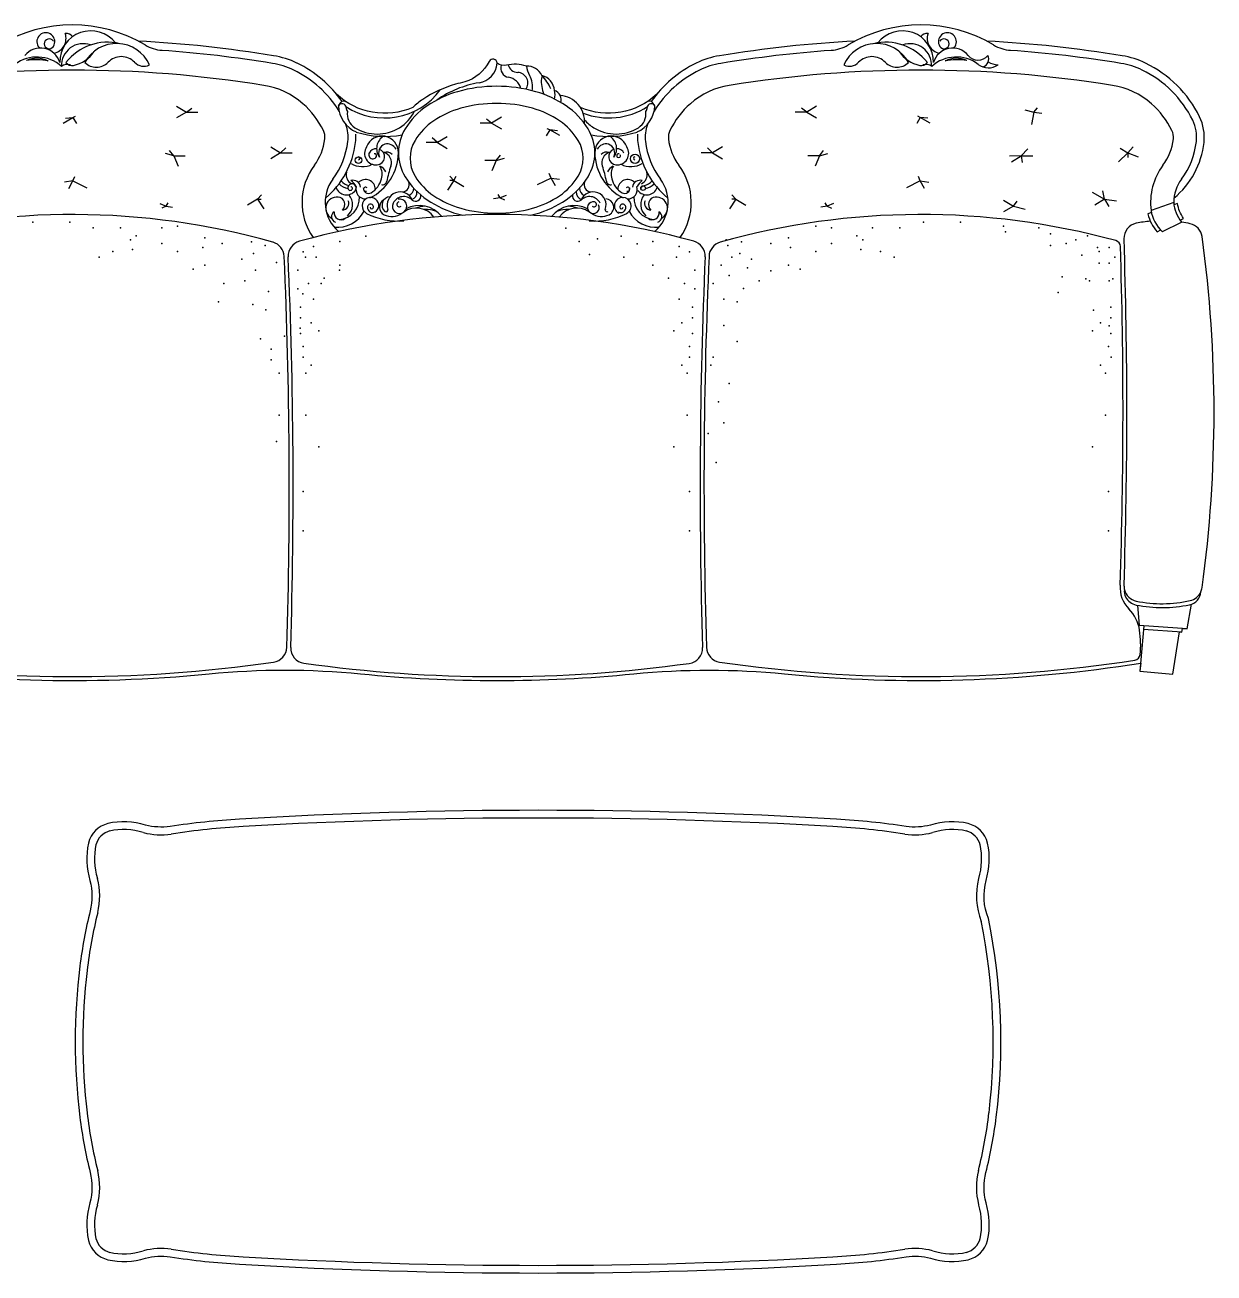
# Model space of a CAD drawing. Header units: inches. Extents: x 4.9 to 47.4, y 12.3 to 37.1.
# Drawn here: x 43.583 to 45.125, y 21.931 to 23.549 of the extents above; entities that cross this region are included whole.
import ezdxf

# ---------------------------------------------------------------- set-up
doc = ezdxf.new("R2010")
doc.units = ezdxf.units.IN
doc.header["$MEASUREMENT"] = 0
doc.layers.add('02', color=2, linetype='Continuous')

msp = doc.modelspace()

# ---------------------------------------------------------------- linework, layer by layer
at = {"layer": '02'}
for p, q in [((43.7801, 23.4434, -0.1), (43.7928, 23.4358, -0.1)), ((43.7928, 23.4358, -0.1), (43.7801, 23.4282, -0.1)), ((43.7928, 23.4358, -0.1), (43.7997, 23.4409, -0.1)), ((43.7928, 23.4358, -0.1), (43.8077, 23.4358, -0.1)), ((43.9898, 23.4439, -0.1), (43.9928, 23.4481, -0.1)), ((44.4, 23.4439, -0.1), (44.397, 23.4481, -0.1)), ((44.597, 23.4358, -0.1), (44.5821, 23.4358, -0.1)), ((44.597, 23.4358, -0.1), (44.5901, 23.4409, -0.1)), ((44.6097, 23.4434, -0.1), (44.597, 23.4358, -0.1)), ((44.597, 23.4358, -0.1), (44.6097, 23.4282, -0.1)), ((44.8796, 23.4389, -0.1), (44.8913, 23.4358, -0.1)), ((44.8913, 23.4358, -0.1), (44.8881, 23.4199, -0.1)), ((44.8913, 23.4358, -0.1), (44.8961, 23.4414, -0.1)), ((44.8913, 23.4358, -0.1), (44.9016, 23.4343, -0.1)), ((43.633, 23.4214, -0.1), (43.6457, 23.429, -0.1)), ((43.636, 23.4278, -0.1), (43.6457, 23.429, -0.1)), ((43.6457, 23.429, -0.1), (43.649, 23.4304, -0.1)), ((43.6457, 23.429, -0.1), (43.6503, 23.421, -0.1)), ((44.1884, 23.4215, -0.1), (44.1736, 23.4215, -0.1)), ((44.1884, 23.4215, -0.1), (44.1816, 23.4266, -0.1)), ((44.2011, 23.4291, -0.1), (44.1884, 23.4215, -0.1)), ((44.1884, 23.4215, -0.1), (44.2011, 23.4139, -0.1)), ((44.7441, 23.429, -0.1), (44.7395, 23.421, -0.1)), ((44.7441, 23.429, -0.1), (44.7408, 23.4304, -0.1)), ((44.7538, 23.4278, -0.1), (44.7441, 23.429, -0.1)), ((44.7568, 23.4214, -0.1), (44.7441, 23.429, -0.1)), ((44.1182, 23.3962, -0.1), (44.1114, 23.4025, -0.1)), ((44.1309, 23.4038, -0.1), (44.1182, 23.3962, -0.1)), ((44.2639, 23.4129, -0.1), (44.2593, 23.4049, -0.1)), ((44.2639, 23.4129, -0.1), (44.2606, 23.4143, -0.1)), ((44.2767, 23.4053, -0.1), (44.2639, 23.4129, -0.1)), ((44.2736, 23.4117, -0.1), (44.2639, 23.4129, -0.1)), ((43.7765, 23.3789, -0.1), (43.771, 23.386, -0.1)), ((43.9021, 23.3906, -0.1), (43.9149, 23.3829, -0.1)), ((43.9149, 23.3829, -0.1), (43.9217, 23.3893, -0.1)), ((44.1182, 23.3962, -0.1), (44.1034, 23.3962, -0.1)), ((44.1182, 23.3962, -0.1), (44.1309, 23.3885, -0.1)), ((44.4749, 23.3829, -0.1), (44.4681, 23.3893, -0.1)), ((44.4877, 23.3906, -0.1), (44.4749, 23.3829, -0.1)), ((44.6133, 23.3789, -0.1), (44.6188, 23.386, -0.1)), ((44.8749, 23.3789, -0.1), (44.8837, 23.388, -0.1)), ((45.0033, 23.3889, -0.1), (45.0133, 23.3829, -0.1)), ((45.0133, 23.3829, -0.1), (45.0201, 23.3908, -0.1)), ((43.7765, 23.3789, -0.1), (43.7656, 23.382, -0.1)), ((43.7765, 23.3789, -0.1), (43.7819, 23.3655, -0.1)), ((43.7765, 23.3789, -0.1), (43.7913, 23.3789, -0.1)), ((43.9149, 23.3829, -0.1), (43.9021, 23.3753, -0.1)), ((43.9149, 23.3829, -0.1), (43.9297, 23.3829, -0.1)), ((44.1942, 23.373, -0.1), (44.1794, 23.373, -0.1)), ((44.1942, 23.373, -0.1), (44.1888, 23.3595, -0.1)), ((44.1942, 23.373, -0.1), (44.1998, 23.38, -0.1)), ((44.1942, 23.373, -0.1), (44.2051, 23.376, -0.1)), ((44.4749, 23.3829, -0.1), (44.4601, 23.3829, -0.1)), ((44.4749, 23.3829, -0.1), (44.4877, 23.3753, -0.1)), ((44.6133, 23.3789, -0.1), (44.5985, 23.3789, -0.1)), ((44.6133, 23.3789, -0.1), (44.6079, 23.3655, -0.1)), ((44.6133, 23.3789, -0.1), (44.6242, 23.382, -0.1)), ((44.8749, 23.3789, -0.1), (44.8597, 23.3785, -0.1)), ((44.8622, 23.3713, -0.1), (44.8749, 23.3789, -0.1)), ((44.8749, 23.3789, -0.1), (44.8763, 23.3705, -0.1)), ((44.8749, 23.3789, -0.1), (44.8898, 23.3789, -0.1)), ((45.0133, 23.3829, -0.1), (45.0012, 23.3715, -0.1)), ((45.0133, 23.3829, -0.1), (45.0132, 23.3771, -0.1)), ((45.0133, 23.3829, -0.1), (45.0265, 23.378, -0.1)), ((43.6457, 23.3465, -0.1), (43.6482, 23.3523, -0.1)), ((44.1396, 23.3471, -0.1), (44.1342, 23.3528, -0.1)), ((44.1396, 23.3471, -0.1), (44.1425, 23.3528, -0.1)), ((44.2656, 23.3503, -0.1), (44.263, 23.3562, -0.1)), ((44.7441, 23.3465, -0.1), (44.7416, 23.3523, -0.1)), ((43.6457, 23.3465, -0.1), (43.6347, 23.3449, -0.1)), ((43.6402, 23.3366, -0.1), (43.6457, 23.3465, -0.1)), ((43.6457, 23.3465, -0.1), (43.6637, 23.3378, -0.1)), ((44.1396, 23.3471, -0.1), (44.1313, 23.3347, -0.1)), ((44.1396, 23.3471, -0.1), (44.1344, 23.3471, -0.1)), ((44.1396, 23.3471, -0.1), (44.1523, 23.3395, -0.1)), ((44.2656, 23.3503, -0.1), (44.2476, 23.3416, -0.1)), ((44.2656, 23.3503, -0.1), (44.2766, 23.3487, -0.1)), ((44.2711, 23.3404, -0.1), (44.2656, 23.3503, -0.1)), ((44.7441, 23.3465, -0.1), (44.7261, 23.3378, -0.1)), ((44.7441, 23.3465, -0.1), (44.7551, 23.3449, -0.1)), ((44.7496, 23.3366, -0.1), (44.7441, 23.3465, -0.1)), ((43.8847, 23.3228, -0.1), (43.8719, 23.3152, -0.1)), ((43.8847, 23.3228, -0.1), (43.8901, 23.3285, -0.1)), ((43.8847, 23.3228, -0.1), (43.8929, 23.3104, -0.1)), ((43.8847, 23.3228, -0.1), (43.8898, 23.3228, -0.1)), ((44.1993, 23.3247, -0.1), (44.1909, 23.3233, -0.1)), ((44.1993, 23.3247, -0.1), (44.1967, 23.329, -0.1)), ((44.2074, 23.3277, -0.1), (44.1993, 23.3247, -0.1)), ((44.1993, 23.3247, -0.1), (44.205, 23.3221, -0.1)), ((44.5051, 23.3228, -0.1), (44.4969, 23.3104, -0.1)), ((44.5051, 23.3228, -0.1), (44.4997, 23.3285, -0.1)), ((44.5051, 23.3228, -0.1), (44.5, 23.3228, -0.1)), ((44.5051, 23.3228, -0.1), (44.5179, 23.3152, -0.1)), ((44.8521, 23.3217, -0.1), (44.8649, 23.314, -0.1)), ((44.8649, 23.314, -0.1), (44.8697, 23.3205, -0.1)), ((44.9671, 23.3321, -0.1), (44.9831, 23.3228, -0.1)), ((44.9831, 23.3228, -0.1), (44.9704, 23.3152, -0.1)), ((44.9831, 23.3228, -0.1), (44.9809, 23.3339, -0.1)), ((44.9831, 23.3228, -0.1), (44.9886, 23.3136, -0.1)), ((44.9831, 23.3228, -0.1), (44.9985, 23.3206, -0.1)), ((43.7583, 23.3171, -0.1), (43.7664, 23.314, -0.1)), ((43.7664, 23.314, -0.1), (43.7607, 23.3114, -0.1)), ((43.7664, 23.314, -0.1), (43.7691, 23.3183, -0.1)), ((43.7664, 23.314, -0.1), (43.7748, 23.3127, -0.1)), ((44.6234, 23.314, -0.1), (44.615, 23.3127, -0.1)), ((44.6234, 23.314, -0.1), (44.6207, 23.3183, -0.1)), ((44.6315, 23.3171, -0.1), (44.6234, 23.314, -0.1)), ((44.6234, 23.314, -0.1), (44.6291, 23.3114, -0.1)), ((44.8649, 23.314, -0.1), (44.8521, 23.3064, -0.1)), ((44.8649, 23.314, -0.1), (44.8802, 23.31, -0.1)), ((45.0439, 23.3055, -0.1), (45.0391, 23.3038, -0.1)), ((45.0726, 23.3188, -0.1), (45.0433, 23.3084, -0.1)), ((45.0581, 23.2808, -0.1), (45.0827, 23.2932, -0.1)), ((45.0512, 23.2807, -0.1), (45.0558, 23.283, -0.1)), ((45.0255, 22.7964, -0.1), (45.0279, 22.7701, -0.1)), ((45.0899, 22.766, -0.1), (45.0279, 22.7701, -0.1)), ((45.0338, 22.7698, -0.1), (45.0289, 22.7107, -0.1)), ((45.083, 22.7615, -0.1), (45.0334, 22.7648, -0.1))]:
    msp.add_line(p, q, dxfattribs=at)
at = {"layer": '02', "elevation": -0.1}
for points in [[(43.9361, 23.4993, 0.072675), (43.9058, 23.5089, 0.027469), (43.7301, 23.5279, 0.245384)], [(44.6597, 23.5279, 0.027469), (44.484, 23.5089, 0.072675), (44.4537, 23.4993, 0.108617)], [(45.0729, 23.3242, 0.19374), (45.1119, 23.3965, 0.142757), (45.1062, 23.4296, 0.167894), (45.0361, 23.4993, 0.072675), (45.0058, 23.5089, 0.027469), (44.8301, 23.5279, 0.245384)], [(44.2775, 23.4572, 0.198031), (44.2698, 23.4639, 0.318108), (44.2537, 23.4833, 0.29674), (44.2335, 23.4955, 0.130659), (44.2077, 23.4967, -0.219495), (44.1955, 23.4994, 0.767553), (44.1854, 23.5016, -0.197768), (44.1537, 23.4749, 0.015709)], [(44.3134, 23.4141, 0.107053), (44.2849, 23.444, 0.080624), (44.2455, 23.4623, 0.137608), (44.1443, 23.4623, 0.080624), (44.1049, 23.444, 0.107053), (44.0764, 23.4141, 0.28156), (44.0764, 23.352, 0.107053), (44.1049, 23.3221, 0.080624), (44.1443, 23.3038, 0.00949), (44.1512, 23.3021, 0.068482)], [(44.1537, 23.4749, 0.015709), (44.1416, 23.4719, 0.080624), (44.0993, 23.4523, 0.03916), (44.0862, 23.4418, 0.138095)], [(44.0862, 23.4418, -0.300914), (43.9872, 23.4591, 0.108617)], [(44.4026, 23.4591, -0.300914), (44.3036, 23.4418, 0.239121)], [(44.3006, 23.3992, 0.107053), (44.2765, 23.4245, 0.080624), (44.2414, 23.4407, 0.137608), (44.1484, 23.4407, 0.080624), (44.1133, 23.4245, 0.107053), (44.0892, 23.3992, 0.28156), (44.0892, 23.3527, 0.107053), (44.1133, 23.3274, 0.080624), (44.1484, 23.3112, 0.137608), (44.2414, 23.3112)], [(44.2386, 23.3021, 0.00949), (44.2455, 23.3038, 0.080624), (44.2849, 23.3221, 0.107053), (44.3134, 23.352, 0.28156), (44.3134, 23.4141)], [(44.2414, 23.3112, 0.080624), (44.2765, 23.3274, 0.107053), (44.3006, 23.3527, 0.28156), (44.3006, 23.3992)], [(45.0808, 23.2957), (45.0854, 23.298, -0.130431), (45.0777, 23.3174), (45.0729, 23.3157, -0.016851)], [(45.1035, 22.803, 0.161289), (45.1079, 22.8137, 0.019914), (45.1095, 22.8192, 0.06785), (45.1095, 23.2743, 0.313331), (45.094, 23.2911, 0.017245), (45.0827, 23.2932, -0.016653)], [(43.2942, 22.7978), (43.2999, 22.766), (43.3058, 22.7664), (43.3068, 22.7615), (43.3098, 22.7617), (43.3181, 22.7072), (43.3609, 22.7107), (43.36, 22.7214, 0.064151), (43.8223, 22.7075, -0.049136), (44.0184, 22.7075, 0.04905), (44.3727, 22.7075, -0.048963), (44.5681, 22.7075, 0.064064), (45.0298, 22.7214), (45.0289, 22.7107), (45.0717, 22.7072), (45.08, 22.7617), (45.083, 22.7615), (45.084, 22.7664), (45.0899, 22.766), (45.0956, 22.7978, 0.120578)]]:
    msp.add_lwpolyline(points, format="xyb", dxfattribs=at)
msp.add_lwpolyline([(44.8062, 21.9477, 0.268805), (44.8314, 21.9729, 0.125605), (44.8294, 22.0216, -0.126821), (44.8292, 22.0609, 0.030518), (44.8426, 22.1328, 0.081495), (44.8324, 22.3901, -0.161116), (44.8294, 22.4395, 0.125605), (44.8314, 22.4881, 0.268805), (44.8062, 22.5134, 0.125605), (44.7575, 22.5114, -0.102631), (44.7256, 22.5096, 0.022621), (44.6356, 22.519, 0.029635), (43.8615, 22.519, 0.022621), (43.7716, 22.5096, -0.102631), (43.7396, 22.5114, 0.125605), (43.6909, 22.5134, 0.268805), (43.6657, 22.4881, 0.125605), (43.6677, 22.4395, -0.126821), (43.668, 22.4001, 0.030518), (43.6546, 22.3282, 0.061672), (43.6546, 22.1328, 0.030518), (43.668, 22.0609, -0.126821), (43.6677, 22.0216, 0.125605), (43.6657, 21.9729, 0.268805), (43.6909, 21.9477, 0.125605), (43.7396, 21.9497, -0.102631), (43.7716, 21.9514, 0.022621), (43.8615, 21.942, 0.029635), (44.6356, 21.942, 0.022621), (44.7256, 21.9514, -0.102631), (44.7575, 21.9497, 0.125605)], format="xyb", close=True, dxfattribs=at)
at = {"layer": '02'}
for centre, radius in [((44.0157, 23.3736, -0.1), 0.00425), ((44.3743, 23.3753, -0.1), 0.00604), ((44.3847, 23.3373, -0.1), 0.00298)]:
    msp.add_circle(centre, radius, dxfattribs=at)
for centre, radius, start, end in [((43.6449, 23.3647, -0.1), 0.1841, 59.2015, 120.7985), ((44.7449, 23.3647, -0.1), 0.1841, 59.2015, 120.7985), ((43.6105, 23.5271, -0.1), 0.0116, 328.1791, 211.8209), ((43.6148, 23.5244, -0.1), 0.00641, 31.8209, 328.1791), ((43.6172, 23.5313, -0.1), 0.0195, 281.5559, 18.9047), ((43.6689, 23.5009, -0.1), 0.0403, 38.0318, 181.167), ((43.6373, 23.5277, -0.1), 0.00998, 36.0842, 99.7914), ((44.7209, 23.5009, -0.1), 0.0403, 358.833, 141.9682), ((44.7525, 23.5277, -0.1), 0.00998, 80.2086, 143.9158), ((44.7726, 23.5313, -0.1), 0.0195, 161.0953, 258.4441), ((44.7793, 23.5271, -0.1), 0.0116, 328.1791, 211.8209), ((44.775, 23.5244, -0.1), 0.00641, 211.8209, 148.1791), ((43.6036, 23.4929, -0.1), 0.026, 15.9171, 140.9157), ((43.6172, 23.5313, -0.1), 0.0195, 211.8209, 219.4577), ((43.659, 23.4964, -0.1), 0.0281, 70.1882, 182.9582), ((43.6905, 23.458, -0.1), 0.0684, 76.5151, 142.0591), ((43.6395, 23.5351, -0.1), 0.0393, 279.9585, 328.4671), ((43.7022, 23.4782, -0.1), 0.0466, 23.7969, 151.9836), ((43.7648, 23.5658, -0.1), 0.05, 239.2015, 265.8315), ((43.6449, 21.9209, -0.1), 1.5992, 80.6699, 85.8315), ((44.7449, 21.9209, -0.1), 1.5992, 94.1685, 99.3301), ((44.625, 23.5658, -0.1), 0.05, 274.1685, 300.7985), ((44.6876, 23.4782, -0.1), 0.0466, 28.0164, 156.2031), ((44.6993, 23.458, -0.1), 0.0684, 37.9409, 103.4849), ((44.7503, 23.5351, -0.1), 0.0393, 211.5329, 260.0415), ((44.7308, 23.4964, -0.1), 0.0281, 357.0418, 109.8118), ((44.7862, 23.4929, -0.1), 0.026, 39.0843, 164.0829), ((44.7726, 23.5313, -0.1), 0.0195, 320.5423, 328.1791), ((44.8648, 23.5658, -0.1), 0.05, 239.2015, 265.8315), ((44.7449, 21.9209, -0.1), 1.5992, 80.6699, 85.8315), ((43.5991, 23.4595, -0.1), 0.0477, 48.1484, 126.8084), ((43.5988, 23.4736, -0.1), 0.032, 62.7801, 114.5953), ((43.5977, 23.4269, -0.1), 0.0768, 78.1887, 99.1867), ((43.6385, 23.4852, -0.1), 0.0124, 72.0788, 127.6576), ((43.6446, 23.5063, -0.1), 0.0101, 217.6763, 279.9585), ((43.6759, 23.5152, -0.1), 0.0212, 225.6601, 315.8746), ((43.7084, 23.4837, -0.1), 0.024, 44.1254, 135.8746), ((43.7377, 23.5121, -0.1), 0.0168, 224.1254, 295.2835), ((43.8883, 23.4003, -0.1), 0.1, 64.1976, 80.8393), ((43.8703, 23.3631, -0.1), 0.1513, 34.8342, 64.1976), ((44.1676, 23.5014, -0.1), 0.028, 279.4941, 355.7862), ((44.5195, 23.3631, -0.1), 0.1513, 115.8024, 145.1658), ((44.5015, 23.4003, -0.1), 0.1, 99.1607, 115.8024), ((44.6521, 23.5121, -0.1), 0.0168, 244.7165, 315.8746), ((44.6814, 23.4837, -0.1), 0.024, 44.1254, 135.8746), ((44.7139, 23.5152, -0.1), 0.0212, 224.1254, 314.3399), ((44.7452, 23.5063, -0.1), 0.0101, 260.0415, 322.3237), ((44.7513, 23.4852, -0.1), 0.0124, 52.3424, 107.9212), ((44.7907, 23.4595, -0.1), 0.0477, 53.1916, 131.8516), ((44.791, 23.4736, -0.1), 0.032, 65.4047, 117.2199), ((44.7921, 23.4269, -0.1), 0.0768, 80.8133, 101.8113), ((44.8189, 23.5195, -0.1), 0.0162, 219.0843, 320.9157), ((44.8325, 23.5154, -0.1), 0.0222, 233.1916, 303.8012), ((44.8223, 23.5044, -0.1), 0.0105, 287.3868, 28.0169), ((44.8487, 23.5318, -0.1), 0.0351, 241.837, 263.8011), ((44.9883, 23.4003, -0.1), 0.1, 64.1976, 80.8393), ((43.6449, 21.9216, -0.1), 1.5686, 80.8888, 99.1112), ((43.8703, 23.3631, -0.1), 0.1413, 31.5521, 64.1976), ((44.2124, 23.4931, -0.1), 0.0123, 162.254, 260.4958), ((44.2225, 23.5001, -0.1), 0.0129, 193.2671, 268.5724), ((44.2219, 23.4738, -0.1), 0.0134, 321.5724, 88.5724), ((44.2678, 23.5006, -0.1), 0.0347, 188.6135, 209.5709), ((44.2118, 23.4689, -0.1), 0.0297, 349.5034, 29.5709), ((44.2899, 23.4754, -0.1), 0.037, 167.7501, 173.7854), ((44.2183, 23.4476, -0.1), 0.0502, 21.5755, 45.3103), ((44.5195, 23.3631, -0.1), 0.1413, 115.8024, 148.4479), ((44.7449, 21.9216, -0.1), 1.5686, 80.8888, 99.1112), ((44.9703, 23.3631, -0.1), 0.1413, 26.0746, 64.1976), ((43.8777, 23.3716, -0.1), 0.1, 48.71, 81.0543), ((44.1944, 23.3409, -0.1), 0.1348, 99.4941, 124.8687), ((44.2072, 23.4615, -0.1), 0.0197, 14.9158, 80.4958), ((44.2927, 23.4751, -0.1), 0.0399, 173.7854, 204.1845), ((44.5121, 23.3716, -0.1), 0.1, 98.9457, 131.29), ((44.9777, 23.3716, -0.1), 0.1, 48.71, 81.0543), ((43.9968, 23.4451, -0.1), 0.005, 56.558, 143.5736), ((44.0492, 23.5192, -0.1), 0.091, 236.8777, 323.4476), ((44.2445, 23.4577, -0.1), 0.0261, 349.0282, 13.9563), ((44.2754, 23.4237, -0.1), 0.0335, 355.3007, 86.327), ((44.2613, 23.4513, -0.1), 0.0172, 349.6539, 20.1013), ((44.393, 23.4451, -0.1), 0.005, 36.4264, 123.442), ((43.8703, 23.3631, -0.1), 0.1113, 26.0746, 48.71), ((43.9944, 23.4415, -0.1), 0.00525, 4.5924, 151.7638), ((44.0288, 23.4456, -0.1), 0.039, 182.4203, 245.8488), ((44.0107, 23.4428, -0.1), 0.0111, 184.5924, 214.6487), ((44.022, 23.4332, -0.1), 0.0207, 170.9781, 238.3443), ((44.0419, 23.4594, -0.1), 0.0515, 301.6557, 334.1906), ((44.3406, 23.5192, -0.1), 0.091, 248.3889, 303.1223), ((44.361, 23.4456, -0.1), 0.039, 294.1512, 357.5797), ((44.3678, 23.4332, -0.1), 0.0207, 301.6557, 9.0219), ((44.3791, 23.4428, -0.1), 0.0111, 325.3513, 355.4076), ((44.3954, 23.4415, -0.1), 0.00525, 28.2362, 175.4076), ((44.5195, 23.3631, -0.1), 0.1113, 131.29, 153.9254), ((44.9703, 23.3631, -0.1), 0.1113, 26.0746, 48.71), ((43.9523, 23.4032, -0.1), 0.05, 353.5767, 19.4297), ((44.3479, 23.4594, -0.1), 0.0515, 220.677, 238.3443), ((44.4375, 23.4032, -0.1), 0.05, 160.5703, 186.4233), ((45.0523, 23.4032, -0.1), 0.05, 353.5767, 26.0746), ((43.9026, 23.4088, -0.1), 0.07, 323.1301, 353.5767), ((43.9523, 23.4032, -0.1), 0.02, 353.5767, 26.0746), ((44.04, 23.4625, -0.1), 0.0551, 238.3443, 301.6557), ((43.9523, 23.4032, -0.1), 0.06, 353.5767, 3.6824), ((44.0498, 23.5252, -0.1), 0.121, 252.2123, 280.7708), ((44.0463, 23.3835, -0.1), 0.0213, 358.9348, 160.2988), ((44.0581, 23.3884, -0.1), 0.0188, 119.9866, 215.784), ((44.34, 23.5252, -0.1), 0.121, 259.2292, 287.7877), ((44.3498, 23.4625, -0.1), 0.0551, 238.3443, 301.6557), ((44.3435, 23.3835, -0.1), 0.0213, 19.7012, 181.0652), ((44.3317, 23.3884, -0.1), 0.0188, 324.216, 60.0134), ((44.4375, 23.4032, -0.1), 0.06, 176.3176, 186.4233), ((44.4375, 23.4032, -0.1), 0.02, 153.9254, 186.4233), ((44.4872, 23.4088, -0.1), 0.07, 186.4233, 216.8699), ((45.0026, 23.4088, -0.1), 0.07, 323.1301, 353.5767), ((45.0523, 23.4032, -0.1), 0.02, 353.5767, 26.0746), ((43.9026, 23.4088, -0.1), 0.11, 309.7181, 353.5767), ((43.9026, 23.4088, -0.1), 0.1, 323.1301, 353.5767), ((44.0387, 23.3823, -0.1), 0.015, 146.2765, 275.6542), ((44.0391, 23.3779, -0.1), 0.0105, 88.9939, 152.3806), ((44.0391, 23.3779, -0.1), 0.0105, 275.6542, 69.4294), ((44.0543, 23.3826, -0.1), 0.0125, 110.9379, 204.567), ((44.0526, 23.3807, -0.1), 0.0139, 30.8755, 101.6756), ((44.3372, 23.3807, -0.1), 0.0139, 78.3244, 149.1245), ((44.3355, 23.3826, -0.1), 0.0125, 335.433, 69.0621), ((44.3507, 23.3779, -0.1), 0.0105, 110.5706, 264.3458), ((44.3511, 23.3823, -0.1), 0.015, 264.3458, 33.7235), ((44.3507, 23.3779, -0.1), 0.0105, 27.6194, 91.0061), ((44.4872, 23.4088, -0.1), 0.11, 186.4233, 230.2819), ((44.4872, 23.4088, -0.1), 0.1, 186.4233, 216.8699), ((45.0026, 23.4088, -0.1), 0.1, 323.1301, 353.5767), ((44.021, 23.3926, -0.1), 0.0275, 237.7349, 297.4117), ((44.0156, 23.3759, -0.1), 0.00194, 279.3838, 92.0306), ((44.0344, 23.3804, -0.1), 0.00516, 152.3806, 334.4859), ((44.0008, 23.3843, -0.1), 0.0669, 296.5811, 358.9348), ((44.0368, 23.3793, -0.1), 0.00251, 334.4859, 108.777), ((44.0518, 23.3731, -0.1), 0.0109, 45.2838, 106.6418), ((44.0446, 23.3702, -0.1), 0.014, 342.0403, 73.0619), ((44.389, 23.3843, -0.1), 0.0669, 181.0652, 243.4189), ((44.338, 23.3731, -0.1), 0.0109, 73.3582, 134.7162), ((44.3452, 23.3702, -0.1), 0.014, 106.9381, 197.9597), ((44.353, 23.3793, -0.1), 0.00251, 71.223, 27.6059), ((44.3688, 23.3926, -0.1), 0.0275, 242.5883, 302.2651), ((44.3742, 23.3759, -0.1), 0.00194, 87.9694, 260.6162), ((44.0226, 23.3188, -0.1), 0.08, 143.1301, 214.8217), ((44.0128, 23.3547, -0.1), 0.0131, 165.8145, 244.8261), ((44.026, 23.3553, -0.1), 0.0205, 343.0755, 30.8237), ((44.0384, 23.3528, -0.1), 0.0141, 22.8394, 68.0545), ((44.1687, 23.326, -0.1), 0.1178, 160.2291, 170.1896), ((44.2211, 23.326, -0.1), 0.1178, 9.8104, 19.7709), ((44.3514, 23.3528, -0.1), 0.0141, 111.9455, 157.1606), ((44.3638, 23.3553, -0.1), 0.0205, 149.1763, 196.9245), ((44.377, 23.3547, -0.1), 0.0131, 295.1739, 14.1855), ((44.3672, 23.3188, -0.1), 0.08, 325.1783, 36.8699), ((45.1226, 23.3188, -0.1), 0.08, 143.1301, 187.4466), ((44.0226, 23.3188, -0.1), 0.05, 143.1301, 229.2191), ((44.0002, 23.3429, -0.1), 0.0144, 200.2743, 323.5863), ((44.0061, 23.3586, -0.1), 0.0221, 225.4778, 259.6179), ((44.0087, 23.362, -0.1), 0.0219, 225.0531, 255.448), ((44.0074, 23.3375, -0.1), 0.00534, 323.5863, 185.1114), ((44.0051, 23.3373, -0.1), 0.00298, 185.1114, 339.6903), ((44.006, 23.337, -0.1), 0.002, 339.6903, 91.3527), ((44.0089, 23.3376, -0.1), 0.00979, 5.9745, 106.8612), ((43.989, 23.3246, -0.1), 0.0281, 31.7711, 52.6512), ((44.0251, 23.3358, -0.1), 0.0126, 163.6828, 270.7281), ((44.0251, 23.3358, -0.1), 0.0126, 358.8433, 136.8288), ((44.0287, 23.337, -0.1), 0.00666, 173.1259, 300.4857), ((44.0251, 23.3358, -0.1), 0.00265, 44.502, 296.5811), ((44.0172, 23.3566, -0.1), 0.0294, 300.4857, 345.7681), ((44.0474, 23.347, -0.1), 0.00532, 250.5569, 350.1896), ((44.071, 23.3422, -0.1), 0.0105, 283.3886, 16.3326), ((44.0775, 23.3372, -0.1), 0.0101, 292.0058, 359.0912), ((44.3123, 23.3372, -0.1), 0.0101, 180.9088, 247.9942), ((44.3188, 23.3422, -0.1), 0.0105, 163.6674, 256.6114), ((44.3424, 23.347, -0.1), 0.00532, 189.8104, 289.4431), ((44.3726, 23.3566, -0.1), 0.0294, 194.2319, 239.5143), ((44.3647, 23.3358, -0.1), 0.0126, 43.1712, 181.1567), ((44.3611, 23.337, -0.1), 0.00666, 239.5143, 6.8741), ((44.3647, 23.3358, -0.1), 0.00265, 243.4189, 135.498), ((44.3647, 23.3358, -0.1), 0.0126, 269.2719, 16.3172), ((44.3809, 23.3376, -0.1), 0.00979, 73.1388, 174.0255), ((44.4008, 23.3246, -0.1), 0.0281, 127.3488, 148.2289), ((44.3896, 23.3429, -0.1), 0.0144, 216.4137, 339.7257), ((44.3838, 23.337, -0.1), 0.002, 88.6473, 200.3097), ((44.3811, 23.362, -0.1), 0.0219, 284.552, 314.9469), ((44.3837, 23.3586, -0.1), 0.0221, 280.3821, 314.5222), ((44.3672, 23.3188, -0.1), 0.05, 310.7809, 36.8699), ((45.1226, 23.3188, -0.1), 0.05, 143.1301, 180), ((43.988, 23.3111, -0.1), 0.0146, 85.2327, 241.4655), ((43.9885, 23.316, -0.1), 0.00964, 311.6231, 85.2327), ((43.989, 23.3246, -0.1), 0.0281, 273.7927, 2.9187), ((43.9949, 23.3173, -0.1), 0.00844, 269.8434, 25.5568), ((43.9885, 23.316, -0.1), 0.0196, 311.6231, 40.8447), ((44.0314, 23.3142, -0.1), 0.0109, 49.4195, 242.4937), ((44.0324, 23.3148, -0.1), 0.00973, 298.5739, 51.8068), ((44.0539, 23.3125, -0.1), 0.0109, 118.9695, 243.3207), ((44.0571, 23.3153, -0.1), 0.0108, 91.9715, 229.9196), ((44.0698, 23.3155, -0.1), 0.0168, 21.3442, 200.0965), ((44.0691, 23.3136, -0.1), 0.00936, 152.7145, 102.0905), ((44.0745, 23.3108, -0.1), 0.0155, 44.5653, 152.7145), ((44.0816, 23.3319, -0.1), 0.0101, 290.5777, 5.1943), ((44.0897, 23.3273, -0.1), 0.00702, 233.204, 8.9695), ((44.3001, 23.3273, -0.1), 0.00702, 171.0305, 306.796), ((44.3082, 23.3319, -0.1), 0.0101, 174.8057, 249.4223), ((44.32, 23.3155, -0.1), 0.0168, 339.9035, 158.6558), ((44.3153, 23.3108, -0.1), 0.0155, 27.2855, 135.4347), ((44.3202, 23.3119, -0.1), 0.00759, 77.8407, 27.3195), ((44.3359, 23.3125, -0.1), 0.0109, 296.6793, 88.053), ((44.3584, 23.3142, -0.1), 0.0109, 297.5063, 241.6057), ((44.4008, 23.3246, -0.1), 0.0281, 177.0813, 266.2073), ((44.4013, 23.316, -0.1), 0.0196, 139.1553, 228.3769), ((44.3949, 23.3173, -0.1), 0.00844, 154.4432, 270.1566), ((44.4013, 23.316, -0.1), 0.00964, 94.7673, 228.3769), ((44.4018, 23.3111, -0.1), 0.0146, 298.5345, 94.7673), ((43.9882, 23.3003, -0.1), 0.00741, 120.4451, 252.5868), ((43.989, 23.3246, -0.1), 0.0381, 262.8448, 333.0489), ((43.9931, 23.305, -0.1), 0.00886, 169.4292, 308.8909), ((44.0672, 23.383, -0.1), 0.0885, 242.4937, 274.8844), ((44.0314, 23.3126, -0.1), 0.00389, 357.7933, 182.1788), ((44.034, 23.312, -0.1), 0.00651, 176.1565, 298.5739), ((44.0331, 23.3125, -0.1), 0.00219, 182.2067, 357.7933), ((44.059, 23.3226, -0.1), 0.0222, 243.3207, 306.2123), ((44.0517, 23.3089, -0.1), 0.00243, 229.9196, 20.0965), ((44.0687, 23.3162, -0.1), 0.00322, 102.1593, 313.9536), ((44.0908, 23.2833, -0.1), 0.0281, 35.4721, 125.3157), ((44.0946, 23.2778, -0.1), 0.0368, 37.8117, 118.3066), ((44.1039, 23.272, -0.1), 0.0418, 92.2733, 109.8913), ((44.1034, 23.2699, -0.1), 0.0396, 70.059, 93.2344), ((44.2952, 23.2778, -0.1), 0.0368, 61.6934, 142.1883), ((44.2864, 23.2699, -0.1), 0.0396, 86.7656, 109.941), ((44.299, 23.2833, -0.1), 0.0281, 54.6843, 144.5279), ((44.2859, 23.272, -0.1), 0.0418, 70.1087, 87.7267), ((44.3226, 23.383, -0.1), 0.0885, 265.1156, 297.5063), ((44.3308, 23.3226, -0.1), 0.0222, 233.7877, 296.6793), ((44.3211, 23.3162, -0.1), 0.00322, 226.0464, 77.8407), ((44.3381, 23.3089, -0.1), 0.00243, 159.9035, 310.0804), ((44.3558, 23.312, -0.1), 0.00651, 241.4261, 3.8435), ((44.3584, 23.3126, -0.1), 0.00389, 357.8212, 182.2067), ((44.3567, 23.3125, -0.1), 0.00219, 182.2067, 357.7933), ((44.4008, 23.3246, -0.1), 0.0381, 206.9511, 277.1552), ((44.3967, 23.305, -0.1), 0.00886, 231.1091, 10.5708), ((44.4016, 23.3003, -0.1), 0.00741, 287.4132, 59.5549), ((45.0922, 23.3168, -0.1), 0.0547, 193.786, 221.3874), ((45.0922, 23.3168, -0.1), 0.0497, 189.7153, 226.5277), ((45.1183, 23.322, -0.1), 0.0458, 184.0666, 218.9988), ((43.6449, 22.3421, -0.1), 0.9609, 74.2963, 105.245), ((44.1949, 22.3421, -0.1), 0.9609, 74.5697, 105.4303), ((44.7449, 22.3421, -0.1), 0.9609, 74.755, 105.7037), ((45.0281, 23.2721, -0.1), 0.02, 101.5613, 181.8969), ((45.0576, 23.1281, -0.1), 0.167, 95.239, 101.5613), ((38.173, 23.0468, -0.1), 6.8389, 358.11693, 1.88307), ((43.8996, 23.2479, -0.1), 0.02, 2.5076, 74.2963), ((43.9446, 23.2491, -0.1), 0.02, 105.4303, 182.5012), ((44.4452, 23.2491, -0.1), 0.02, 357.4988, 74.5697), ((44.4902, 23.2479, -0.1), 0.02, 105.7037, 177.4924), ((44.9955, 23.2615, -0.1), 0.008, 1.803, 74.755), ((38.173, 23.0468, -0.1), 6.8339, 358.11693, 1.80296), ((37.0922, 22.9498, -0.1), 6.8339, 358.25686, 2.50755), ((37.0922, 22.9498, -0.1), 6.8389, 358.25623, 2.50116), ((51.2976, 22.9498, -0.1), 6.8389, 177.49884, 181.74602), ((51.2976, 22.9498, -0.1), 6.8339, 177.49245, 181.74314), ((45.0423, 22.8193, -0.1), 0.0392, 175.703, 224.8047), ((45.0551, 22.8244, -0.1), 0.047, 182.8303, 189.8073), ((45.0245, 22.8141, -0.1), 0.0159, 171.6742, 206.0601), ((45.0281, 22.8214, -0.1), 0.02, 194.5345, 258.4387), ((45.028, 22.8163, -0.1), 0.02, 207.4829, 258.7588), ((45.0576, 22.9654, -0.1), 0.167, 258.4387, 282.591), ((45.0889, 22.8167, -0.1), 0.02, 281.8878, 316.9412), ((45.0896, 22.8219, -0.1), 0.02, 282.591, 335.8635), ((44.979, 22.7564, -0.1), 0.05, 8.6513, 44.8047), ((45.0576, 22.9654, -0.1), 0.172, 258.7588, 281.8878), ((44.9059, 22.7453, -0.1), 0.1239, 354.0079, 8.6513), ((43.9029, 22.7425, -0.1), 0.02, 278.3116, 358.2569), ((43.9479, 22.7411, -0.1), 0.02, 178.2562, 262.0154), ((44.4419, 22.7408, -0.1), 0.02, 277.9221, 1.746), ((44.4869, 22.7425, -0.1), 0.02, 181.7431, 261.6884), ((43.6449, 24.5088, -0.1), 1.805, 261.1564, 278.3116), ((44.1959, 24.5088, -0.1), 1.805, 262.0154, 277.9221), ((44.7449, 24.5088, -0.1), 1.805, 261.6884, 278.8436), ((45.0212, 22.7332, -0.1), 0.008, 278.8436, 354.0079), ((44.2486, 15.8785, -0.1), 6.642, 86.70113, 93.29887), ((43.7001, 22.479, -0.1), 0.0256, 104.9085, 165.0915), ((43.7114, 22.417, -0.1), 0.0885, 73.3188, 101.9554), ((43.7598, 22.5875, -0.1), 0.0888, 255.1392, 278.6678), ((43.9239, 21.5112, -0.1), 1, 93.2989, 98.6678), ((44.5732, 21.5112, -0.1), 1, 81.3322, 86.7011), ((44.7373, 22.5875, -0.1), 0.0888, 261.3322, 284.8608), ((44.7858, 22.417, -0.1), 0.0885, 78.0446, 106.6812), ((44.7971, 22.479, -0.1), 0.0256, 14.9085, 75.0915), ((43.7621, 22.4677, -0.1), 0.0885, 168.0446, 196.6812), ((44.7351, 22.4677, -0.1), 0.0885, 343.3188, 11.9554), ((43.5916, 22.4193, -0.1), 0.0888, 345.9885, 14.8608), ((44.9056, 22.4193, -0.1), 0.0888, 165.1392, 201.7498), ((44.2599, 22.2525, -0.1), 0.6, 165.9885, 173.2769), ((44.0508, 22.2305, -0.1), 0.7878, 353.2769, 11.4611), ((44.4464, 22.2305, -0.1), 0.7878, 173.2769, 186.7231), ((44.2599, 22.2085, -0.1), 0.6, 186.7231, 194.0115), ((44.2373, 22.2085, -0.1), 0.6, 345.9885, 353.2769), ((43.5916, 22.0418, -0.1), 0.0888, 345.1392, 14.0115), ((44.9056, 22.0418, -0.1), 0.0888, 165.9885, 194.8608), ((43.7621, 21.9933, -0.1), 0.0885, 163.3188, 191.9554), ((44.7351, 21.9933, -0.1), 0.0885, 348.0446, 16.6812), ((43.7001, 21.982, -0.1), 0.0256, 194.9085, 255.0915), ((43.7598, 21.8735, -0.1), 0.0888, 81.3322, 104.8608), ((43.9239, 22.9499, -0.1), 1, 261.3322, 266.7011), ((44.5732, 22.9499, -0.1), 1, 273.2989, 278.6678), ((44.7373, 21.8735, -0.1), 0.0888, 75.1392, 98.6678), ((44.7971, 21.982, -0.1), 0.0256, 284.9085, 345.0915), ((43.7114, 22.044, -0.1), 0.0885, 258.0446, 286.6812), ((44.2486, 28.5825, -0.1), 6.642, 266.70113, 273.29887), ((44.7858, 22.044, -0.1), 0.0885, 253.3188, 281.9554)]:
    msp.add_arc(centre, radius, start, end, dxfattribs=at)
for p in [(43.5935, 23.2932, -0.1), (43.6416, 23.2932, -0.1), (43.781, 23.2881, -0.1), (44.6088, 23.2881, -0.1), (44.7482, 23.2932, -0.1), (44.7963, 23.2932, -0.1), (44.8521, 23.2881, -0.1), (43.672, 23.2856, -0.1), (43.7075, 23.2856, -0.1), (43.7278, 23.2754, -0.1), (43.7607, 23.2856, -0.1), (43.8165, 23.2729, -0.1), (44.0255, 23.2751, -0.1), (44.2848, 23.2853, -0.1), (44.3257, 23.2716, -0.1), (44.3564, 23.2751, -0.1), (44.5733, 23.2729, -0.1), (44.6291, 23.2856, -0.1), (44.662, 23.2754, -0.1), (44.6823, 23.2856, -0.1), (44.7178, 23.2856, -0.1), (44.8546, 23.2805, -0.1), (44.8977, 23.2856, -0.1), (44.9129, 23.278, -0.1), (44.961, 23.2754, -0.1), (43.6974, 23.2551, -0.1), (43.7202, 23.2704, -0.1), (43.7227, 23.2577, -0.1), (43.7607, 23.2653, -0.1), (43.781, 23.2551, -0.1), (43.8139, 23.2602, -0.1), (43.8393, 23.2653, -0.1), (43.8773, 23.2678, -0.1), (43.895, 23.2627, -0.1), (43.9577, 23.2614, -0.1), (43.9918, 23.2682, -0.1), (44.3019, 23.2682, -0.1), (44.3769, 23.2648, -0.1), (44.3974, 23.2682, -0.1), (44.4315, 23.2614, -0.1), (44.4923, 23.2704, -0.1), (44.4948, 23.2627, -0.1), (44.5125, 23.2678, -0.1), (44.5505, 23.2653, -0.1), (44.5759, 23.2602, -0.1), (44.6088, 23.2551, -0.1), (44.6291, 23.2653, -0.1), (44.6671, 23.2577, -0.1), (44.6696, 23.2704, -0.1), (44.6924, 23.2551, -0.1), (44.9129, 23.2627, -0.1), (44.9331, 23.2653, -0.1), (44.9458, 23.2704, -0.1), (44.9737, 23.2602, -0.1), (44.9762, 23.2551, -0.1), (44.9889, 23.2602, -0.1), (43.6796, 23.2475, -0.1), (43.8646, 23.245, -0.1), (43.8798, 23.2526, -0.1), (43.9095, 23.2409, -0.1), (43.944, 23.2546, -0.1), (43.947, 23.2477, -0.1), (43.9611, 23.2477, -0.1), (44.3155, 23.2512, -0.1), (44.3599, 23.2477, -0.1), (44.4281, 23.2477, -0.1), (44.4451, 23.2546, -0.1), (44.4997, 23.2477, -0.1), (44.51, 23.2526, -0.1), (44.5252, 23.245, -0.1), (44.7102, 23.2475, -0.1), (44.9534, 23.2501, -0.1), (44.9762, 23.2399, -0.1), (44.9889, 23.2399, -0.1), (44.9965, 23.2475, -0.1), (43.8013, 23.2323, -0.1), (43.8165, 23.2374, -0.1), (43.8822, 23.2307, -0.1), (43.9372, 23.2307, -0.1), (43.9914, 23.2307, -0.1), (43.9918, 23.2375, -0.1), (44.3974, 23.2375, -0.1), (44.452, 23.2307, -0.1), (44.4861, 23.2375, -0.1), (44.4963, 23.2238, -0.1), (44.5202, 23.2341, -0.1), (44.5505, 23.2298, -0.1), (44.5733, 23.2374, -0.1), (44.5885, 23.2323, -0.1), (43.8413, 23.2136, -0.1), (43.8686, 23.217, -0.1), (43.9372, 23.2068, -0.1), (43.9509, 23.2136, -0.1), (43.9675, 23.2136, -0.1), (43.9713, 23.2204, -0.1), (44.4178, 23.2204, -0.1), (44.4383, 23.2136, -0.1), (44.452, 23.2068, -0.1), (44.4758, 23.2136, -0.1), (44.5151, 23.207, -0.1), (44.5353, 23.2171, -0.1), (44.9281, 23.2222, -0.1), (44.9585, 23.2196, -0.1), (44.9635, 23.2171, -0.1), (44.9889, 23.2171, -0.1), (44.9939, 23.2196, -0.1), (43.8993, 23.2034, -0.1), (43.9436, 23.2, -0.1), (43.9577, 23.1931, -0.1), (44.4315, 23.1931, -0.1), (44.4895, 23.1931, -0.1), (44.923, 23.2019, -0.1), (43.8345, 23.1897, -0.1), (43.8788, 23.1863, -0.1), (43.8959, 23.1795, -0.1), (43.9406, 23.1829, -0.1), (44.4486, 23.1829, -0.1), (44.5065, 23.1897, -0.1), (44.9686, 23.1791, -0.1), (44.9913, 23.1829, -0.1), (43.9406, 23.1692, -0.1), (43.9543, 23.1624, -0.1), (44.4349, 23.1624, -0.1), (44.4486, 23.1692, -0.1), (44.4895, 23.159, -0.1), (44.9776, 23.1624, -0.1), (44.9889, 23.1588, -0.1), (44.9913, 23.1692, -0.1), (43.889, 23.1419, -0.1), (43.9198, 23.1453, -0.1), (43.9402, 23.1556, -0.1), (43.9406, 23.1487, -0.1), (43.9645, 23.1522, -0.1), (44.4247, 23.1522, -0.1), (44.4486, 23.1487, -0.1), (44.9674, 23.1522, -0.1), (44.9913, 23.1487, -0.1), (43.9027, 23.1283, -0.1), (43.944, 23.1317, -0.1), (44.4451, 23.1317, -0.1), (44.5065, 23.1385, -0.1), (44.9879, 23.1317, -0.1), (43.9027, 23.1146, -0.1), (43.944, 23.118, -0.1), (44.4451, 23.118, -0.1), (44.4758, 23.118, -0.1), (44.9914, 23.1182, -0.1), (43.9129, 23.0975, -0.1), (43.9474, 23.0975, -0.1), (43.9543, 23.1078, -0.1), (44.4349, 23.1078, -0.1), (44.4417, 23.0975, -0.1), (44.4724, 23.1078, -0.1), (44.9776, 23.1078, -0.1), (44.9844, 23.0975, -0.1), (44.4963, 23.0839, -0.1), (44.4827, 23.06, -0.1), (43.9129, 23.0429, -0.1), (43.9474, 23.0429, -0.1), (44.4417, 23.0429, -0.1), (44.4895, 23.0327, -0.1), (44.9844, 23.0429, -0.1), (44.469, 23.019, -0.1), (43.9095, 23.0088, -0.1), (43.9645, 23.002, -0.1), (44.4247, 23.002, -0.1), (44.9674, 23.002, -0.1), (44.4793, 22.9815, -0.1), (43.944, 22.9439, -0.1), (44.4451, 22.9439, -0.1), (44.9879, 22.9439, -0.1), (43.944, 22.8927, -0.1), (44.4451, 22.8927, -0.1), (44.9879, 22.8927, -0.1)]:
    msp.add_point(p, dxfattribs=at)

doc.saveas('drawing.dxf')
